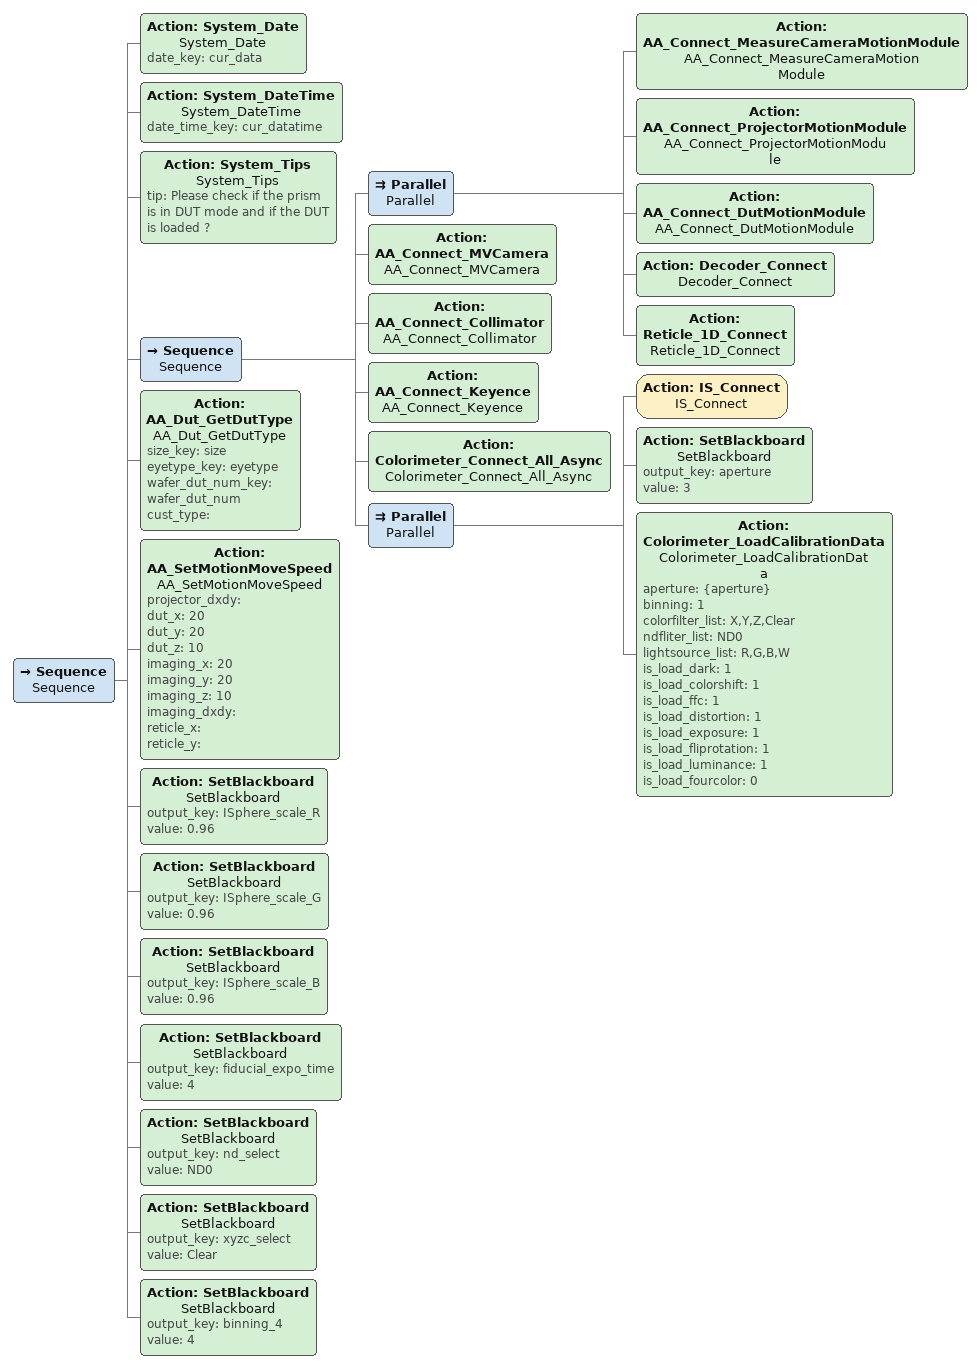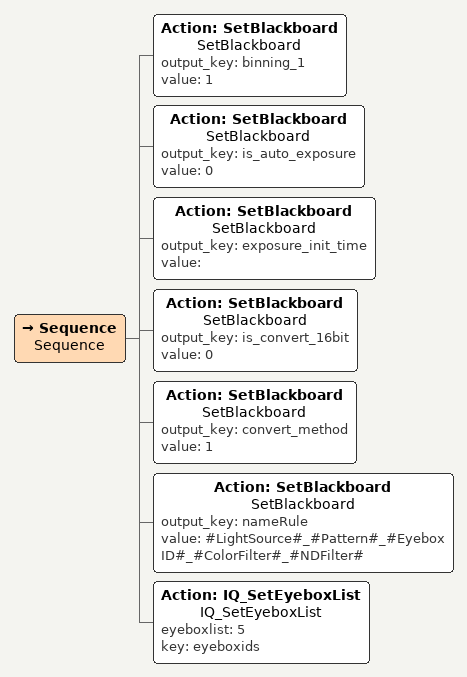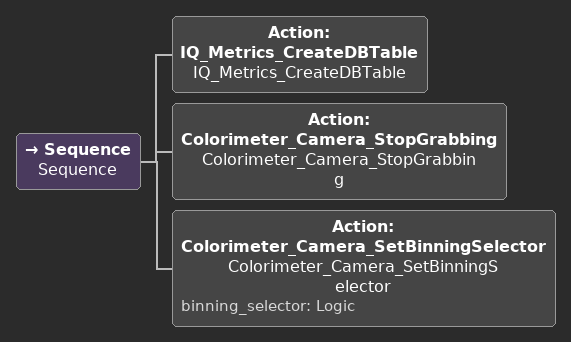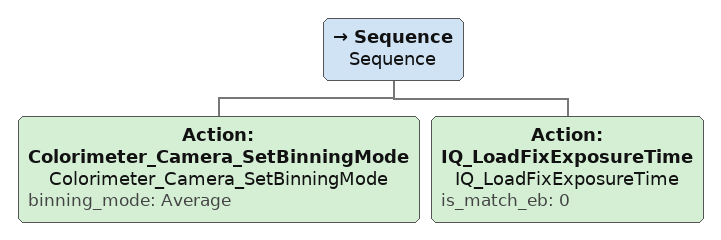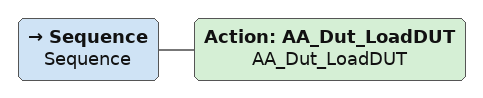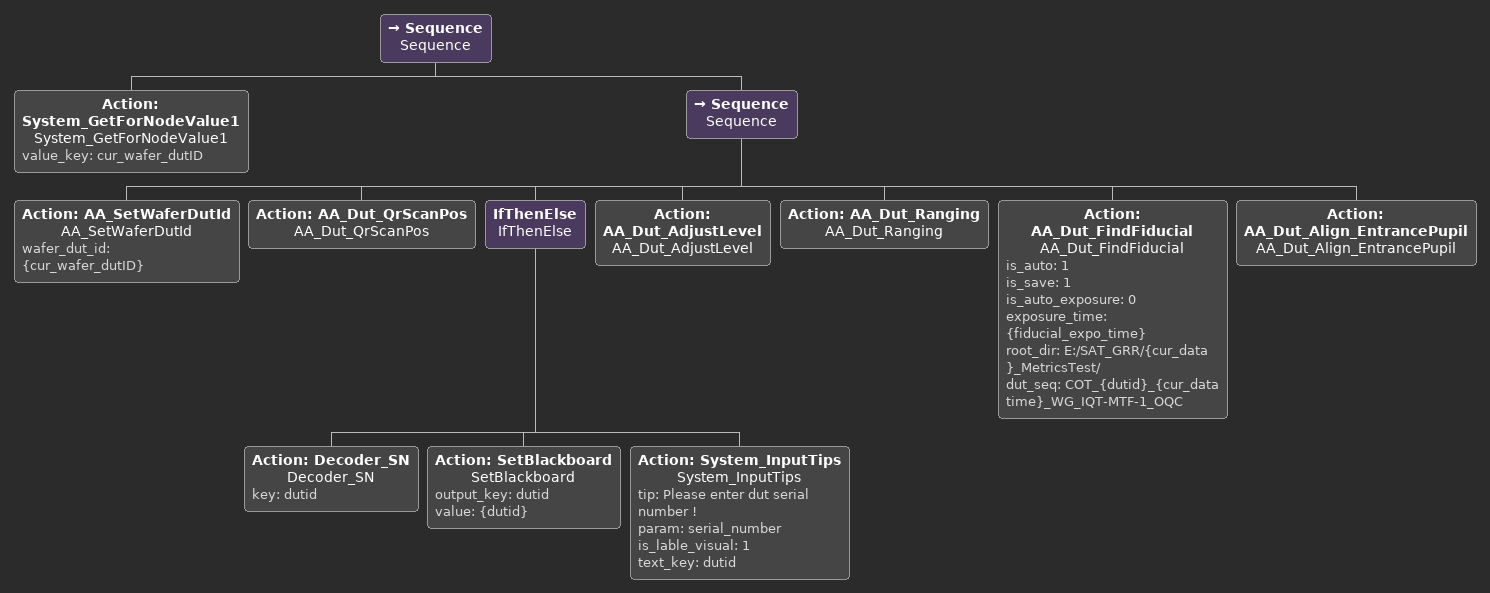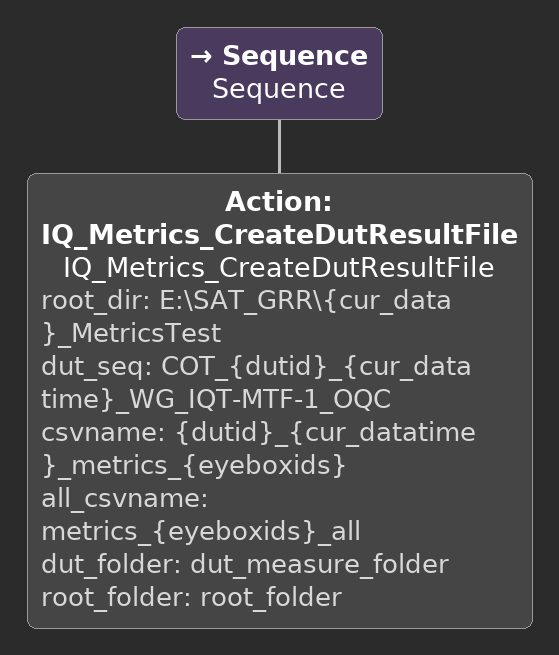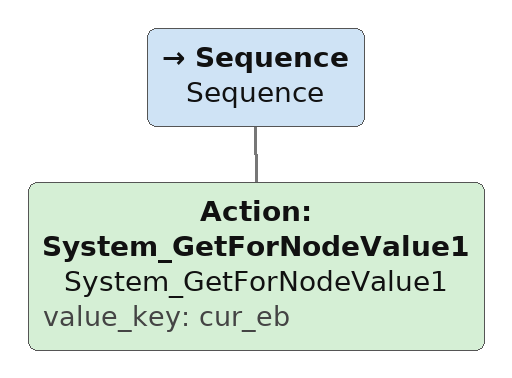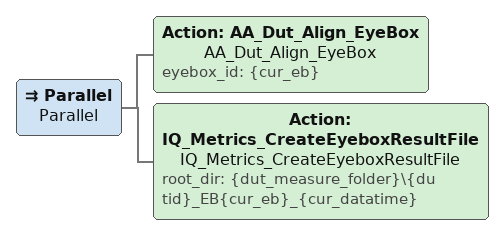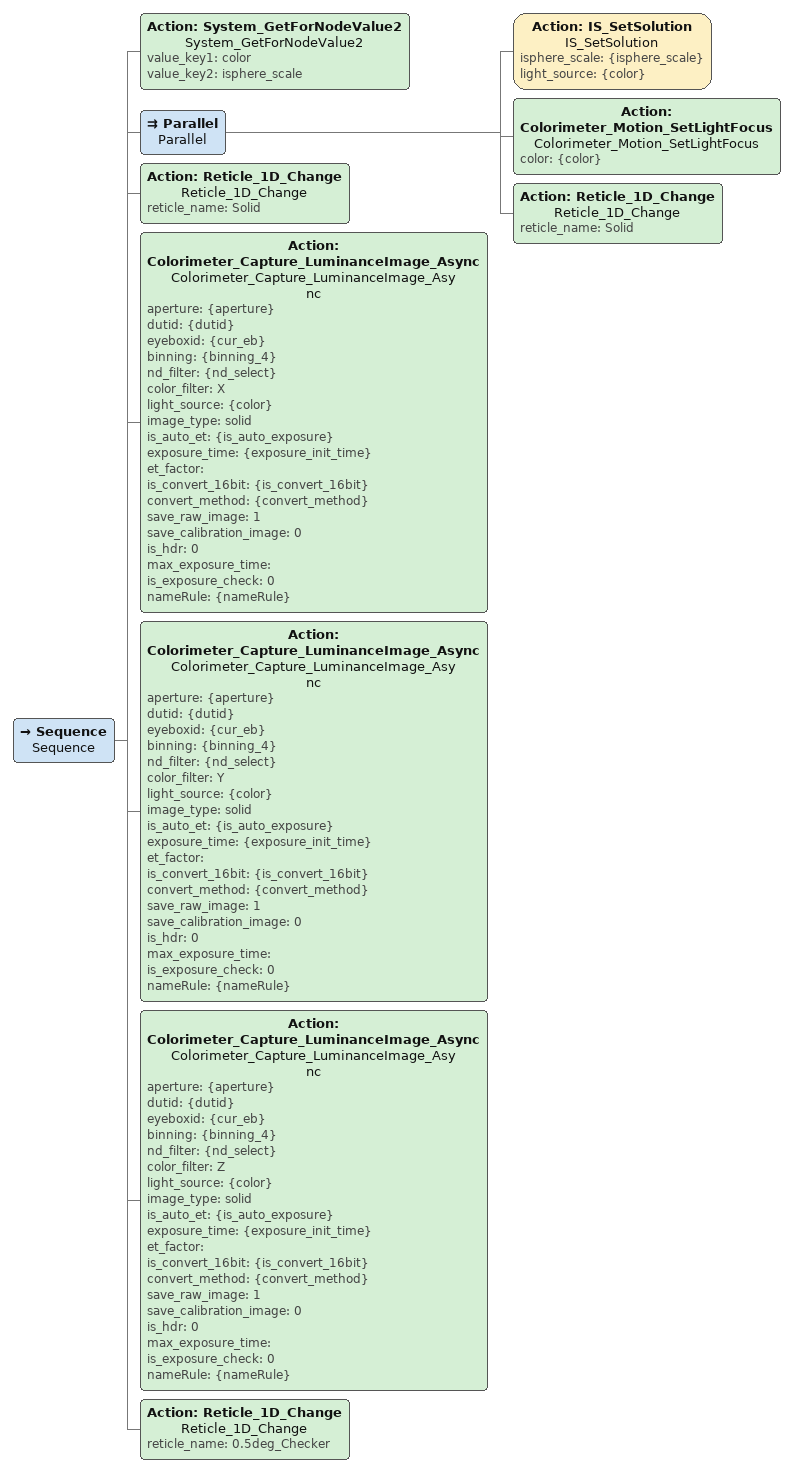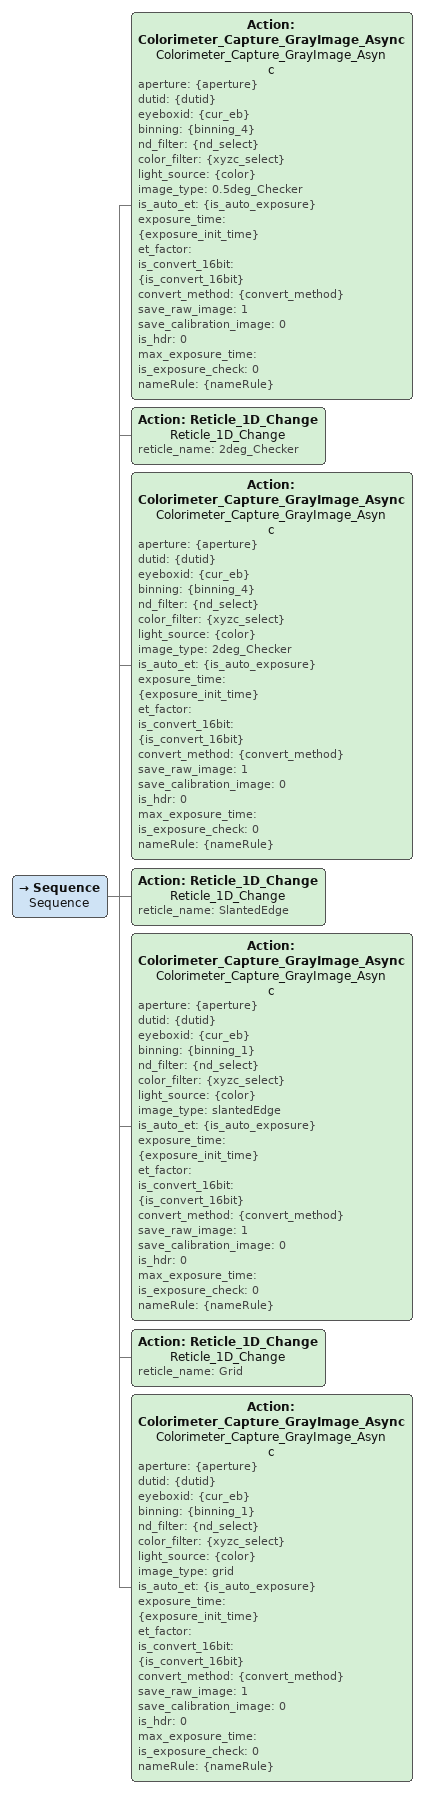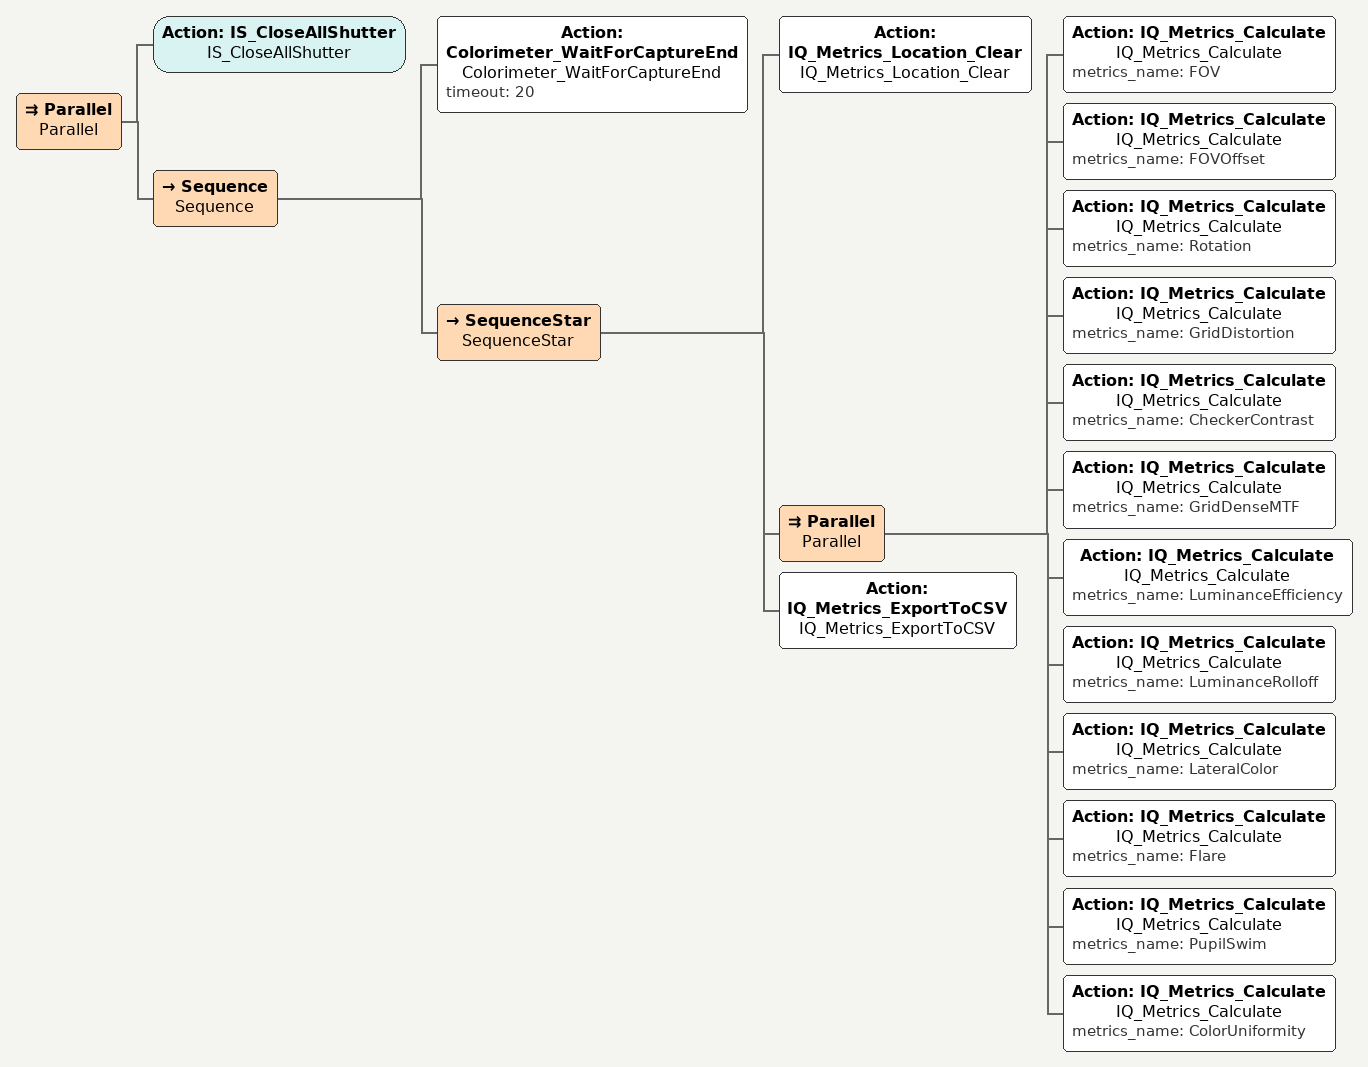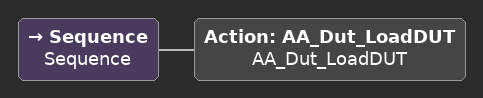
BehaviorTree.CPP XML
<Sequence name="Sequence">
 <!-- system init -->
 <Action name="System_Date" ID="System_Date" date_key="cur_data"/>
 <Action name="System_DateTime" ID="System_DateTime" date_time_key="cur_datatime"/>
 <Action name="System_Tips" ID="System_Tips" tip="Please check if the prism is in DUT mode and if the DUT is loaded ?"/>
 <!--devices connect-->
 <Sequence name="Sequence">
  <Parallel name="Parallel">
   <Action name="AA_Connect_MeasureCameraMotionModule" ID="AA_Connect_MeasureCameraMotionModule"/>
   <Action name="AA_Connect_ProjectorMotionModule" ID="AA_Connect_ProjectorMotionModule"/>
   <Action name="AA_Connect_DutMotionModule" ID="AA_Connect_DutMotionModule"/>
   <Action name="Decoder_Connect" ID="Decoder_Connect"/>
   <Action name="Reticle_1D_Connect" ID="Reticle_1D_Connect"/>
  </Parallel>
  <Action name="AA_Connect_MVCamera" ID="AA_Connect_MVCamera"/>
  <Action name="AA_Connect_Collimator" ID="AA_Connect_Collimator"/>
  <Action name="AA_Connect_Keyence" ID="AA_Connect_Keyence"/>
  <Action name="Colorimeter_Connect_All_Async" ID="Colorimeter_Connect_All_Async"/>
  <Parallel name="Parallel">
   <!--IS connect & colorimeter load -->
   <Action name="IS_Connect" ID="IS_Connect"/>
   <Action name="SetBlackboard" ID="SetBlackboard" output_key="aperture" value="3"/>
   <Action name="Colorimeter_LoadCalibrationData" ID="Colorimeter_LoadCalibrationData" aperture="{aperture}" binning="1" colorfilter_list="X,Y,Z,Clear" ndfliter_list="ND0" lightsource_list="R,G,B,W" is_load_dark="1" is_load_colorshift="1" is_load_ffc="1" is_load_distortion="1" is_load_exposure="1" is_load_fliprotation="1" is_load_luminance="1" is_load_fourcolor="0"/>
  </Parallel>
 </Sequence>
 <!-- alignment init-->
 <Action name="AA_Dut_GetDutType" ID="AA_Dut_GetDutType" size_key="size" eyetype_key="eyetype" wafer_dut_num_key="wafer_dut_num" cust_type=""/>
 <Action name="AA_SetMotionMoveSpeed" ID="AA_SetMotionMoveSpeed" projector_dxdy="" dut_x="20" dut_y="20" dut_z="10" imaging_x="20" imaging_y="20" imaging_z="10" imaging_dxdy="" reticle_x="" reticle_y=""/>
 <!--blackboard init-->
 <Action name="SetBlackboard" ID="SetBlackboard" output_key="ISphere_scale_R" value="0.96"/>
 <Action name="SetBlackboard" ID="SetBlackboard" output_key="ISphere_scale_G" value="0.96"/>
 <Action name="SetBlackboard" ID="SetBlackboard" output_key="ISphere_scale_B" value="0.96"/>
 <Action name="SetBlackboard" ID="SetBlackboard" output_key="fiducial_expo_time" value="4"/>
 <Action name="SetBlackboard" ID="SetBlackboard" output_key="nd_select" value="ND0"/>
 <Action name="SetBlackboard" ID="SetBlackboard" output_key="xyzc_select" value="Clear"/>
 <Action name="SetBlackboard" ID="SetBlackboard" output_key="binning_4" value="4"/>
</Sequence>

<Sequence name="Sequence">
 <Action name="SetBlackboard" ID="SetBlackboard" output_key="binning_1" value="1"/>
 <Action name="SetBlackboard" ID="SetBlackboard" output_key="is_auto_exposure" value="0"/>
 <Action name="SetBlackboard" ID="SetBlackboard" output_key="exposure_init_time" value=""/>
 <Action name="SetBlackboard" ID="SetBlackboard" output_key="is_convert_16bit" value="0"/>
 <Action name="SetBlackboard" ID="SetBlackboard" output_key="convert_method" value="1"/>
 <Action name="SetBlackboard" ID="SetBlackboard" output_key="nameRule" value="#LightSource#_#Pattern#_#EyeboxID#_#ColorFilter#_#NDFilter#"/>
 <!--IQ init-->
 <Action name="IQ_SetEyeboxList" ID="IQ_SetEyeboxList" eyeboxlist="5" key="eyeboxids"/>
</Sequence>

<Sequence name="Sequence">
 <Action name="IQ_Metrics_CreateDBTable" ID="IQ_Metrics_CreateDBTable"/>
 <Action name="Colorimeter_Camera_StopGrabbing" ID="Colorimeter_Camera_StopGrabbing"/>
 <Action name="Colorimeter_Camera_SetBinningSelector" ID="Colorimeter_Camera_SetBinningSelector" binning_selector="Logic"/>
</Sequence>

<Sequence name="Sequence">
 <Action name="Colorimeter_Camera_SetBinningMode" ID="Colorimeter_Camera_SetBinningMode" binning_mode="Average"/>
 <Action name="IQ_LoadFixExposureTime" ID="IQ_LoadFixExposureTime" is_match_eb="0"/>
</Sequence>

<Sequence name="Sequence">
 <Action name="AA_Dut_LoadDUT" ID="AA_Dut_LoadDUT"/>
</Sequence>

<Sequence name="Sequence">
 <Action name="System_GetForNodeValue1" ID="System_GetForNodeValue1" value_key="cur_wafer_dutID"/>
 <!--alignment module-->
 <Sequence name="Sequence">
  <Action name="AA_SetWaferDutId" ID="AA_SetWaferDutId" wafer_dut_id="{cur_wafer_dutID}"/>
  <Action name="AA_Dut_QrScanPos" ID="AA_Dut_QrScanPos"/>
  <IfThenElse name="IfThenElse">
   <Action name="Decoder_SN" ID="Decoder_SN" key="dutid"/>
   <Action name="SetBlackboard" ID="SetBlackboard" output_key="dutid" value="{dutid}"/>
   <Action name="System_InputTips" ID="System_InputTips" tip="Please enter dut serial number !" param="serial_number" is_lable_visual="1" text_key="dutid"/>
  </IfThenElse>
  <Action name="AA_Dut_AdjustLevel" ID="AA_Dut_AdjustLevel"/>
  <Action name="AA_Dut_Ranging" ID="AA_Dut_Ranging"/>
  <Action name="AA_Dut_FindFiducial" ID="AA_Dut_FindFiducial" is_auto="1" is_save="1" is_auto_exposure="0" exposure_time="{fiducial_expo_time}" root_dir="E:/SAT_GRR/{cur_data}_MetricsTest/" dut_seq="COT_{dutid}_{cur_datatime}_WG_IQT-MTF-1_OQC"/>
  <Action name="AA_Dut_Align_EntrancePupil" ID="AA_Dut_Align_EntrancePupil"/>
 </Sequence>
</Sequence>

<Sequence name="Sequence">
 <!--define csv file & dut folder path-->
 <Action name="IQ_Metrics_CreateDutResultFile" ID="IQ_Metrics_CreateDutResultFile" root_dir="E:\SAT_GRR\{cur_data}_MetricsTest" dut_seq="COT_{dutid}_{cur_datatime}_WG_IQT-MTF-1_OQC" csvname="{dutid}_{cur_datatime}_metrics_{eyeboxids}" all_csvname="metrics_{eyeboxids}_all" dut_folder="dut_measure_folder" root_folder="root_folder"/>
</Sequence>

<Sequence name="Sequence">
 <Action name="System_GetForNodeValue1" ID="System_GetForNodeValue1" value_key="cur_eb"/>
</Sequence>

<Parallel name="Parallel">
 <Action name="AA_Dut_Align_EyeBox" ID="AA_Dut_Align_EyeBox" eyebox_id="{cur_eb}"/>
 <Action name="IQ_Metrics_CreateEyeboxResultFile" ID="IQ_Metrics_CreateEyeboxResultFile" root_dir="{dut_measure_folder}\{dutid}_EB{cur_eb}_{cur_datatime}"/>
</Parallel>

<Sequence name="Sequence">
     <Action name="System_GetForNodeValue2" ID="System_GetForNodeValue2" value_key1="color" value_key2="isphere_scale"/>
     <Parallel name="Parallel">
      <Action name="IS_SetSolution" ID="IS_SetSolution" isphere_scale="{isphere_scale}" light_source="{color}"/>
      <Action name="Colorimeter_Motion_SetLightFocus" ID="Colorimeter_Motion_SetLightFocus" color="{color}"/>
      <Action name="Reticle_1D_Change" ID="Reticle_1D_Change" reticle_name="Solid"/>
     </Parallel>
<!-- solid pattern (R&G&B) -->
<Action name="Reticle_1D_Change" ID="Reticle_1D_Change" reticle_name="Solid"/>
<Action name="Colorimeter_Capture_LuminanceImage_Async" ID="Colorimeter_Capture_LuminanceImage_Async" aperture="{aperture}" dutid="{dutid}" eyeboxid="{cur_eb}" binning="{binning_4}" nd_filter="{nd_select}" color_filter="X" light_source="{color}" image_type="solid" is_auto_et="{is_auto_exposure}" exposure_time="{exposure_init_time}" et_factor="" is_convert_16bit="{is_convert_16bit}" convert_method="{convert_method}" save_raw_image="1" save_calibration_image="0" is_hdr="0" max_exposure_time="" is_exposure_check="0" nameRule="{nameRule}"/>
<Action name="Colorimeter_Capture_LuminanceImage_Async" ID="Colorimeter_Capture_LuminanceImage_Async" aperture="{aperture}" dutid="{dutid}" eyeboxid="{cur_eb}" binning="{binning_4}" nd_filter="{nd_select}" color_filter="Y" light_source="{color}" image_type="solid" is_auto_et="{is_auto_exposure}" exposure_time="{exposure_init_time}" et_factor="" is_convert_16bit="{is_convert_16bit}" convert_method="{convert_method}" save_raw_image="1" save_calibration_image="0" is_hdr="0" max_exposure_time="" is_exposure_check="0" nameRule="{nameRule}"/>
<Action name="Colorimeter_Capture_LuminanceImage_Async" ID="Colorimeter_Capture_LuminanceImage_Async" aperture="{aperture}" dutid="{dutid}" eyeboxid="{cur_eb}" binning="{binning_4}" nd_filter="{nd_select}" color_filter="Z" light_source="{color}" image_type="solid" is_auto_et="{is_auto_exposure}" exposure_time="{exposure_init_time}" et_factor="" is_convert_16bit="{is_convert_16bit}" convert_method="{convert_method}" save_raw_image="1" save_calibration_image="0" is_hdr="0" max_exposure_time="" is_exposure_check="0" nameRule="{nameRule}"/>
<!-- 0.5 Checker Pattern (R&G&B) -->
<Action name="Reticle_1D_Change" ID="Reticle_1D_Change" reticle_name="0.5deg_Checker"/>
    </Sequence>

<Sequence name="Sequence">
     <Action name="Colorimeter_Capture_GrayImage_Async" ID="Colorimeter_Capture_GrayImage_Async" aperture="{aperture}" dutid="{dutid}" eyeboxid="{cur_eb}" binning="{binning_4}" nd_filter="{nd_select}" color_filter="{xyzc_select}" light_source="{color}" image_type="0.5deg_Checker" is_auto_et="{is_auto_exposure}" exposure_time="{exposure_init_time}" et_factor="" is_convert_16bit="{is_convert_16bit}" convert_method="{convert_method}" save_raw_image="1" save_calibration_image="0" is_hdr="0" max_exposure_time="" is_exposure_check="0" nameRule="{nameRule}"/>
<!-- 2 Checker Pattern (R&G&B) -->
<Action name="Reticle_1D_Change" ID="Reticle_1D_Change" reticle_name="2deg_Checker"/>
<Action name="Colorimeter_Capture_GrayImage_Async" ID="Colorimeter_Capture_GrayImage_Async" aperture="{aperture}" dutid="{dutid}" eyeboxid="{cur_eb}" binning="{binning_4}" nd_filter="{nd_select}" color_filter="{xyzc_select}" light_source="{color}" image_type="2deg_Checker" is_auto_et="{is_auto_exposure}" exposure_time="{exposure_init_time}" et_factor="" is_convert_16bit="{is_convert_16bit}" convert_method="{convert_method}" save_raw_image="1" save_calibration_image="0" is_hdr="0" max_exposure_time="" is_exposure_check="0" nameRule="{nameRule}"/>
<!-- slanted edge Pattern (R&G&B) -->
<Action name="Reticle_1D_Change" ID="Reticle_1D_Change" reticle_name="SlantedEdge"/>
<Action name="Colorimeter_Capture_GrayImage_Async" ID="Colorimeter_Capture_GrayImage_Async" aperture="{aperture}" dutid="{dutid}" eyeboxid="{cur_eb}" binning="{binning_1}" nd_filter="{nd_select}" color_filter="{xyzc_select}" light_source="{color}" image_type="slantedEdge" is_auto_et="{is_auto_exposure}" exposure_time="{exposure_init_time}" et_factor="" is_convert_16bit="{is_convert_16bit}" convert_method="{convert_method}" save_raw_image="1" save_calibration_image="0" is_hdr="0" max_exposure_time="" is_exposure_check="0" nameRule="{nameRule}"/>
<!-- grid Pattern (R&G&B) -->
<Action name="Reticle_1D_Change" ID="Reticle_1D_Change" reticle_name="Grid"/>
<Action name="Colorimeter_Capture_GrayImage_Async" ID="Colorimeter_Capture_GrayImage_Async" aperture="{aperture}" dutid="{dutid}" eyeboxid="{cur_eb}" binning="{binning_1}" nd_filter="{nd_select}" color_filter="{xyzc_select}" light_source="{color}" image_type="grid" is_auto_et="{is_auto_exposure}" exposure_time="{exposure_init_time}" et_factor="" is_convert_16bit="{is_convert_16bit}" convert_method="{convert_method}" save_raw_image="1" save_calibration_image="0" is_hdr="0" max_exposure_time="" is_exposure_check="0" nameRule="{nameRule}"/>
    </Sequence>

<Parallel name="Parallel">
 <Action name="IS_CloseAllShutter" ID="IS_CloseAllShutter"/>
 <Sequence name="Sequence">
  <Action name="Colorimeter_WaitForCaptureEnd" ID="Colorimeter_WaitForCaptureEnd" timeout="20"/>
  <SequenceStar name="SequenceStar">
   <Action name="IQ_Metrics_Location_Clear" ID="IQ_Metrics_Location_Clear"/>
   <Parallel name="Parallel">
    <Action name="IQ_Metrics_Calculate" ID="IQ_Metrics_Calculate" metrics_name="FOV"/>
    <Action name="IQ_Metrics_Calculate" ID="IQ_Metrics_Calculate" metrics_name="FOVOffset"/>
    <Action name="IQ_Metrics_Calculate" ID="IQ_Metrics_Calculate" metrics_name="Rotation"/>
    <Action name="IQ_Metrics_Calculate" ID="IQ_Metrics_Calculate" metrics_name="GridDistortion"/>
    <Action name="IQ_Metrics_Calculate" ID="IQ_Metrics_Calculate" metrics_name="CheckerContrast"/>
    <Action name="IQ_Metrics_Calculate" ID="IQ_Metrics_Calculate" metrics_name="GridDenseMTF"/>
    <Action name="IQ_Metrics_Calculate" ID="IQ_Metrics_Calculate" metrics_name="LuminanceEfficiency"/>
    <Action name="IQ_Metrics_Calculate" ID="IQ_Metrics_Calculate" metrics_name="LuminanceRolloff"/>
    <Action name="IQ_Metrics_Calculate" ID="IQ_Metrics_Calculate" metrics_name="LateralColor"/>
    <Action name="IQ_Metrics_Calculate" ID="IQ_Metrics_Calculate" metrics_name="Flare"/>
    <Action name="IQ_Metrics_Calculate" ID="IQ_Metrics_Calculate" metrics_name="PupilSwim"/>
    <Action name="IQ_Metrics_Calculate" ID="IQ_Metrics_Calculate" metrics_name="ColorUniformity"/>
   </Parallel>
   <Action name="IQ_Metrics_ExportToCSV" ID="IQ_Metrics_ExportToCSV"/>
  </SequenceStar>
 </Sequence>
</Parallel>

<Sequence name="Sequence">
 <Action name="AA_Dut_LoadDUT" ID="AA_Dut_LoadDUT"/>
</Sequence>
